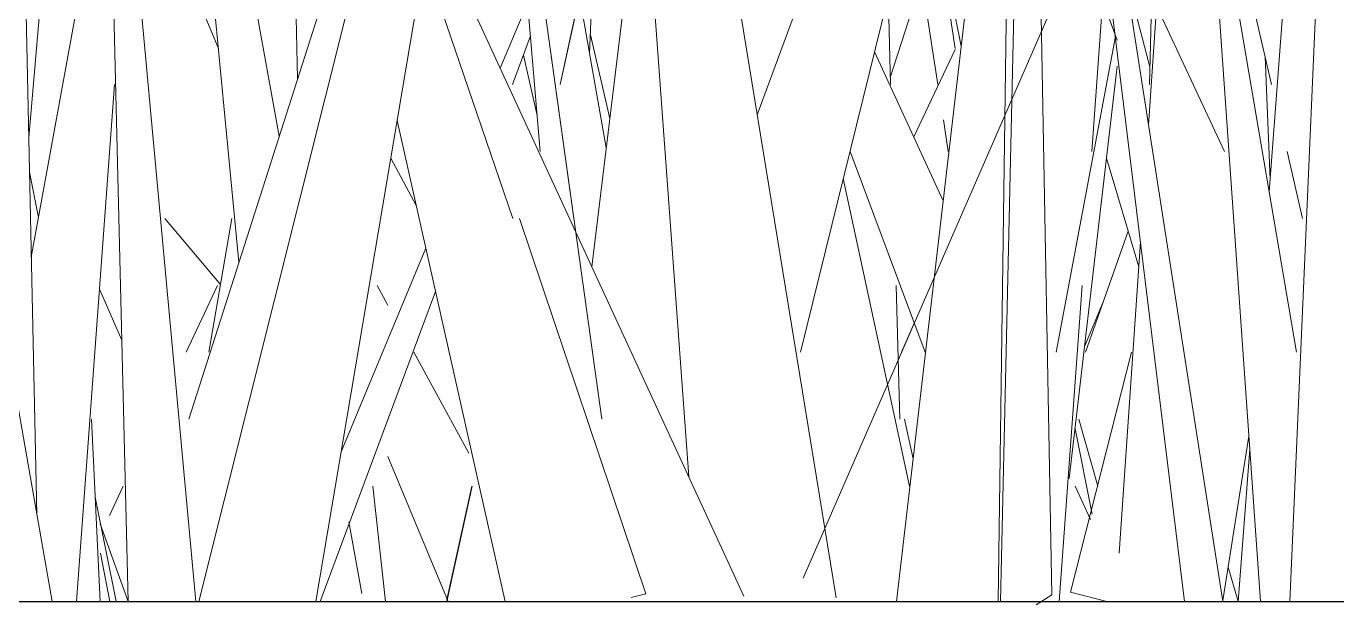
# Model space of a CAD drawing. Header units: millimetres. Extents: x -9575 to 27274, y -4387 to 11354.
# Drawn here: x -7420.4 to -7366.4, y 3047.9 to 3071.7 of the extents above; entities that cross this region are included whole.
import ezdxf

# ---------------------------------------------------------------- set-up
doc = ezdxf.new("R2010")
doc.units = ezdxf.units.MM
doc.layers.add('G-IMPT', color=8, linetype='Continuous', lineweight=9)

# ---------------------------------------------------------------- blocks, each defined once
blk = doc.blocks.new('Grass Array - 25_dwg-V48-North')
at = {"layer": 'G-IMPT'}
for p, q in [((-7386.998, 3048.153), (-7397.273, 3110.884)), ((-7413.267, 3048), (-7398.538, 3106.72)), ((-7419.304, 3048), (-7429.046, 3103.428)), ((-7386.998, 3048.153), (-7395.458, 3099.806)), ((-7378.436, 3095.21), (-7372.646, 3048)), ((-7374.824, 3094.161), (-7369.062, 3069.306)), ((-7411.609, 3061.988), (-7414.586, 3092.831)), ((-7380.018, 3092.589), (-7388.472, 3058.27)), ((-7388.362, 3048.967), (-7370.302, 3090.437)), ((-7368.311, 3048), (-7366.485, 3089.802)), ((-7413.39, 3048), (-7417.188, 3089.187)), ((-7379.777, 3088.656), (-7384.514, 3048)), ((-7380.331, 3048), (-7379.777, 3088.656)), ((-7420.272, 3067.118), (-7418.569, 3087.009)), ((-7371.069, 3048), (-7377.124, 3086.8)), ((-7372.882, 3085.787), (-7374.132, 3067.625)), ((-7413.168, 3084.974), (-7409.952, 3067.169)), ((-7400.708, 3084.621), (-7399.202, 3066.547)), ((-7396.665, 3055.511), (-7400.708, 3084.621)), ((-7380.226, 3048), (-7379.408, 3084.551)), ((-7395.247, 3083), (-7393.079, 3053.156)), ((-7378.75, 3083.1), (-7378.119, 3048.283)), ((-7417.009, 3081.915), (-7416.172, 3048.004)), ((-7380.331, 3048), (-7379.875, 3081.428)), ((-7420.577, 3081.078), (-7419.934, 3051.586)), ((-7369.519, 3048), (-7371.781, 3080.269)), ((-7416.956, 3079.761), (-7420.165, 3062.184)), ((-7394.97, 3079.187), (-7397.066, 3061.794)), ((-7396.797, 3078.835), (-7397.166, 3070.595)), ((-7397.815, 3063.788), (-7399.781, 3077.947)), ((-7398.382, 3069.306), (-7396.488, 3077.934)), ((-7390.803, 3048.226), (-7404.355, 3077.582)), ((-7383.269, 3077.778), (-7381.847, 3070.885)), ((-7390.803, 3048.226), (-7404.096, 3077.021)), ((-7413.681, 3055.511), (-7407.016, 3076.348)), ((-7382.81, 3069.306), (-7383.886, 3076.289)), ((-7375.424, 3076.021), (-7370.999, 3066.547)), ((-7369.159, 3064.878), (-7368.296, 3076.284)), ((-7404.092, 3074.823), (-7400.33, 3063.788)), ((-7397.913, 3074.823), (-7396.476, 3066.692)), ((-7384.77, 3069.627), (-7383.098, 3074.823)), ((-7382.102, 3070.783), (-7382.715, 3074.823)), ((-7413.876, 3074.196), (-7412.459, 3070.786)), ((-7403.973, 3074.474), (-7408.436, 3048)), ((-7376.474, 3066.547), (-7375.899, 3074.523)), ((-7370.802, 3074.527), (-7368.033, 3058.27)), ((-7374.079, 3070.024), (-7375.147, 3074.133)), ((-7409.193, 3069.542), (-7409.249, 3072.065)), ((-7399.972, 3072.065), (-7400.841, 3069.97)), ((-7397.68, 3072.492), (-7398.379, 3069.306)), ((-7390.257, 3068.05), (-7388.779, 3072.065)), ((-7384.761, 3069.306), (-7384.838, 3072.065)), ((-7375.773, 3072.065), (-7375.424, 3071.125)), ((-7374.098, 3069.306), (-7374.026, 3072.065)), ((-7400.342, 3069.306), (-7399.598, 3071.304)), ((-7396.331, 3067.899), (-7397.132, 3071.343)), ((-7377.933, 3058.27), (-7375.5, 3071.274)), ((-7399.325, 3068.024), (-7399.891, 3070.517)), ((-7382.59, 3064.515), (-7385.422, 3070.652)), ((-7383.802, 3067.142), (-7382.102, 3070.742)), ((-7369.125, 3065.391), (-7369.328, 3070.455)), ((-7375.464, 3069.706), (-7375.424, 3070.054)), ((-7418.308, 3048), (-7416.733, 3069.306)), ((-7375.464, 3069.706), (-7377.397, 3053.071)), ((-7400.636, 3048), (-7405.096, 3067.815)), ((-7382.386, 3066.547), (-7382.586, 3067.849)), ((-7405.356, 3066.272), (-7404.31, 3064.321)), ((-7386.426, 3066.547), (-7383.333, 3058.27)), ((-7375.864, 3066.264), (-7374.533, 3061.785)), ((-7368.422, 3066.547), (-7367.783, 3063.788)), ((-7419.865, 3063.827), (-7420.241, 3065.69)), ((-7386.709, 3065.428), (-7383.978, 3052.752)), ((-7412.371, 3061.07), (-7414.661, 3063.788)), ((-7411.905, 3063.788), (-7412.851, 3058.27)), ((-7400.05, 3063.788), (-7394.841, 3048.328)), ((-7374.973, 3063.265), (-7376.731, 3058.27)), ((-7374.463, 3062.815), (-7375.345, 3049.993)), ((-7403.914, 3062.564), (-7407.396, 3054.172)), ((-7417.357, 3060.865), (-7416.437, 3058.767)), ((-7413.79, 3058.27), (-7412.493, 3061.029)), ((-7408.268, 3048), (-7403.513, 3060.781)), ((-7405.471, 3060.218), (-7405.914, 3061.029)), ((-7384.379, 3055.511), (-7384.532, 3061.029)), ((-7377.81, 3048), (-7376.871, 3061.029)), ((-7376.763, 3058.532), (-7375.992, 3060.371)), ((-7384.31, 3058.27), (-7383.784, 3059.478)), ((-7402.133, 3054.11), (-7404.406, 3058.27)), ((-7377.346, 3048.386), (-7374.84, 3058.27)), ((-7417.332, 3048), (-7417.689, 3055.511)), ((-7383.828, 3053.886), (-7384.189, 3055.511)), ((-7376.227, 3052.752), (-7377.003, 3055.511)), ((-7376.227, 3052.752), (-7377.003, 3055.511)), ((-7377.16, 3055.113), (-7376.462, 3051.609)), ((-7369.997, 3054.816), (-7371.076, 3048.045)), ((-7370.435, 3048), (-7369.96, 3054.284)), ((-7405.471, 3053.98), (-7402.984, 3048)), ((-7416.946, 3051.555), (-7416.383, 3052.752)), ((-7406.092, 3052.752), (-7405.57, 3048)), ((-7402.006, 3052.752), (-7403.047, 3048)), ((-7403.041, 3048.082), (-7402.016, 3052.752)), ((-7376.525, 3051.378), (-7377.16, 3052.752)), ((-7416.667, 3048), (-7417.536, 3052.304)), ((-7417.326, 3051.206), (-7416.176, 3048)), ((-7407.085, 3051.289), (-7406.552, 3048.339)), ((-7417.314, 3049.993), (-7416.925, 3048)), ((-7370.858, 3049.415), (-7370.438, 3048)), ((-7395.457, 3048.167), (-7394.841, 3048.328)), ((-7378.762, 3047.871), (-7378.119, 3048.283)), ((-7377.346, 3048.386), (-7375.854, 3048))]:
    blk.add_line(p, q, dxfattribs=at)
blk = doc.blocks.new('Grass Array - Grass Array-V52-North')
blk.add_blockref('Grass Array - 25_dwg-V48-North', (0, 0))

msp = doc.modelspace()

# ---------------------------------------------------------------- linework, layer by layer
msp.add_line((-7466.268, 3048), (-6666.168, 3048))

# ---------------------------------------------------------------- block references
msp.add_blockref('Grass Array - Grass Array-V52-North', (0, 0))

doc.saveas('drawing.dxf')
